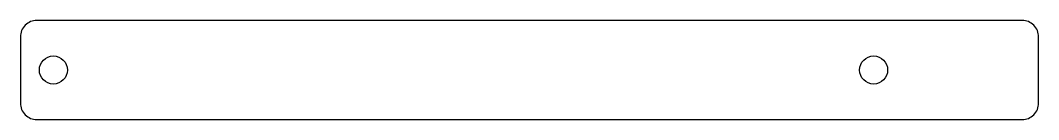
# Model space of a CAD drawing. Extents: x 0 to 123, y 0 to 12.
import ezdxf

# ---------------------------------------------------------------- set-up
doc = ezdxf.new("R2010")
doc.units = 0
doc.layers.get('0').update_dxf_attribs({"linetype": 'continuous'})

# ---------------------------------------------------------------- blocks, each defined once
blk = doc.blocks.new('SKETCH')
at = {"color": 7}
blk.add_lwpolyline([(2, 0), (121.4, 0, 0.414214), (123.4, 2), (123.4, 10, 0.414214), (121.4, 12), (2, 12, 0.414214), (0, 10), (0, 2, 0.414214)], format="xyb", close=True, dxfattribs=at)
for centre in [(4, 6), (103.4, 6)]:
    blk.add_circle(centre, 1.7, dxfattribs=at)

msp = doc.modelspace()

# ---------------------------------------------------------------- block references
at = {"color": 7}
msp.add_blockref('SKETCH', (0, 0), dxfattribs=at)

doc.saveas('drawing.dxf')
